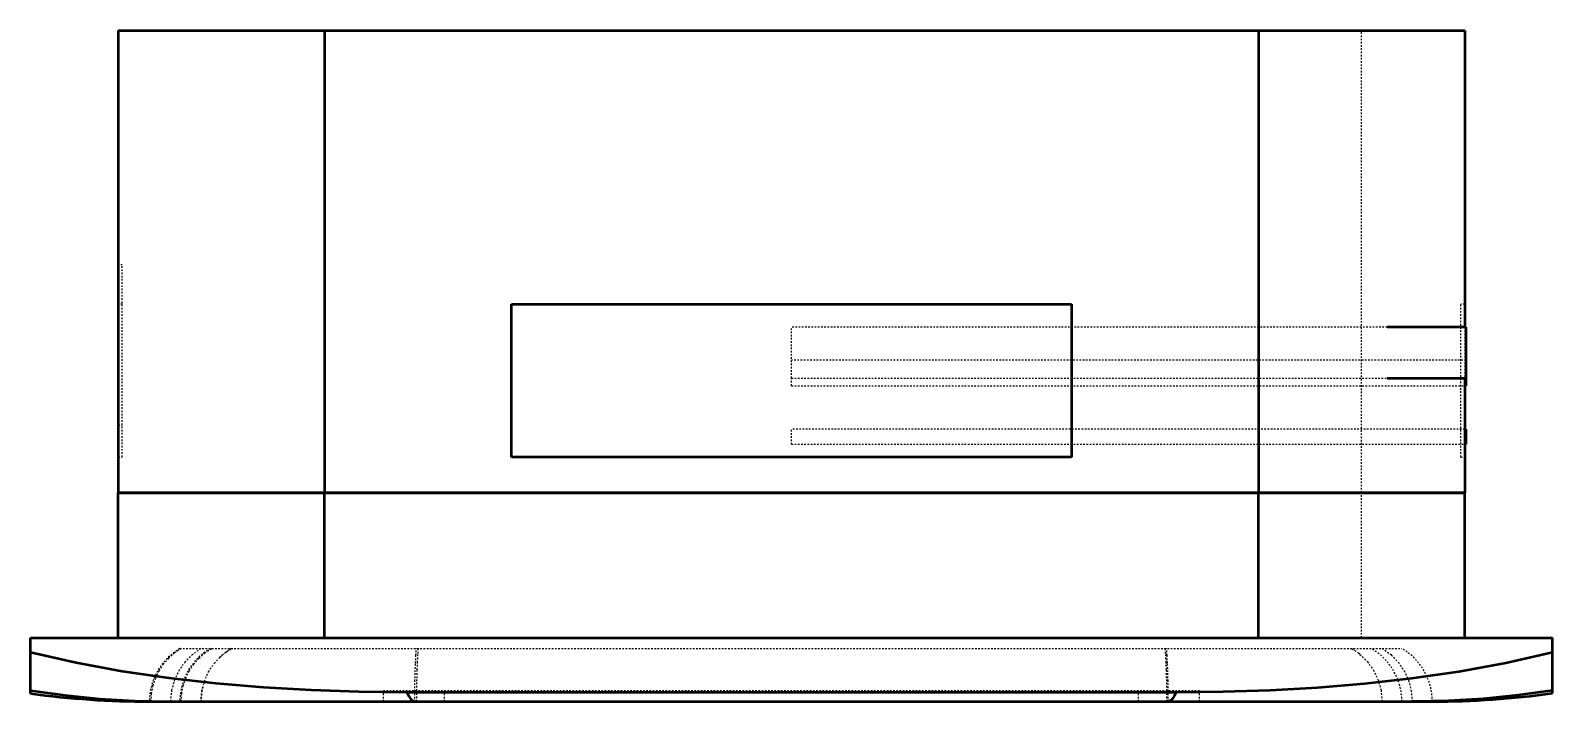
# Model space of a CAD drawing. Header units: millimetres. Extents: x -475 to 475, y -40 to 379.
import ezdxf

# ---------------------------------------------------------------- set-up
doc = ezdxf.new("R2010")
doc.units = ezdxf.units.MM
doc.linetypes.add('Dashed', pattern=[2, 1, -1])
doc.layers.add('AM_0', color=7, linetype='Continuous', lineweight=50)
doc.layers.add('AM_9', color=6, linetype='Dashed', lineweight=25)

# ---------------------------------------------------------------- blocks, each defined once
blk = doc.blocks.new('1_FCA42AAVJU_BYCQ54GEGFU_PART7_0_in_FCA42AAVJU_BYCQ54GEGFU_0')
at = {"layer": 'AM_0'}
for p, q in [((420.6748, 193.675), (371.475, 193.675)), ((420.6748, 193.675), (420.6748, 161.925)), ((371.475, 161.925), (420.6748, 161.925))]:
    blk.add_line(p, q, dxfattribs=at)
at = {"layer": 'AM_9'}
for p, q in [((0, 161.925), (0, 193.675)), ((371.475, 193.675), (0, 193.675)), ((0, 161.925), (371.475, 161.925))]:
    blk.add_line(p, q, dxfattribs=at)
blk = doc.blocks.new('2_FCA42AAVJU_BYCQ54GEGFU_PART6_0_in_FCA42AAVJU_BYCQ54GEGFU_0')
at = {"layer": 'AM_0'}
for p, q in [((420.6748, 130.175), (419.89375, 130.175)), ((420.6748, 130.175), (420.6748, 120.65)), ((419.89375, 120.65), (420.6748, 120.65))]:
    blk.add_line(p, q, dxfattribs=at)
at = {"layer": 'AM_9'}
for p, q in [((0, 120.65), (0, 130.175)), ((419.89375, 130.175), (0, 130.175)), ((0, 120.65), (419.89375, 120.65))]:
    blk.add_line(p, q, dxfattribs=at)
blk = doc.blocks.new('3_FCA42AAVJU_BYCQ54GEGFU_PART5_0_in_FCA42AAVJU_BYCQ54GEGFU_0')
at = {"layer": 'AM_0'}
for p in [(420.6748, 161.925), (419.89375, 157.1625)]:
    blk.add_line(p, (420.6748, 157.1625), dxfattribs=at)
at = {"layer": 'AM_9'}
for p, q in [((420.6748, 173.0375), (0, 173.0375)), ((0, 157.1625), (0, 161.925)), ((0, 157.1625), (419.89375, 157.1625))]:
    blk.add_line(p, q, dxfattribs=at)
blk = doc.blocks.new('4_FCA42AAVJU_BYCQ54GEGFU_PART4_0_in_FCA42AAVJU_BYCQ54GEGFU_0')
at = {"layer": 'AM_0'}
for p, q in [((-419.89375, 378.61875), (-419.89375, 90.4875)), ((-419.89375, 378.61875), (419.89375, 378.61875)), ((-291.30625, 378.61875), (-291.30625, 90.4875)), ((291.30625, 378.61875), (291.30625, 90.4875)), ((419.89375, 378.61875), (419.89375, 193.675)), ((-174.625, 112.7125), (-174.625, 207.9625)), ((-174.625, 207.9625), (174.625, 207.9625)), ((174.625, 207.9625), (174.625, 112.7125)), ((419.89375, 161.925), (419.89375, 90.4875)), ((174.625, 112.7125), (-174.625, 112.7125)), ((419.89375, 90.4875), (-419.89375, 90.4875))]:
    blk.add_line(p, q, dxfattribs=at)
at = {"layer": 'AM_9'}
for p, q in [((355.6, 90.4875), (355.6, 378.61875)), ((-417.35375, 232.5497), (-419.89375, 232.5497)), ((-417.35375, 112.7125), (-417.35375, 232.5497)), ((-417.35375, 207.9625), (-419.89375, 207.9625)), ((417.35375, 112.7125), (417.35375, 207.9625)), ((419.89375, 207.9625), (417.35375, 207.9625)), ((419.89375, 193.675), (419.89375, 161.925)), ((-419.89375, 132.5753), (-417.35375, 132.5753)), ((-419.89375, 112.7125), (-417.35375, 112.7125)), ((417.35375, 112.7125), (419.89375, 112.7125))]:
    blk.add_line(p, q, dxfattribs=at)
blk = doc.blocks.new('5_FCA42AAVJU_BYCQ54GEGFU_PART3_0_in_FCA42AAVJU_BYCQ54GEGFU_0')
at = {"layer": 'AM_0'}
for p, q in [((-419.89375, 90.4875), (419.89375, 90.4875)), ((-419.89375, 0), (-419.89375, 90.4875)), ((-291.30625, 0), (-291.30625, 90.4875)), ((291.30625, 0), (291.30625, 90.4875)), ((419.89375, 0), (419.89375, 90.4875))]:
    blk.add_line(p, q, dxfattribs=at)
at = {"layer": 'AM_9'}
blk.add_line((355.6, 0), (355.6, 90.4875), dxfattribs=at)
blk = doc.blocks.new('6_FCA42AAVJU_BYCQ54GEGFU_PART2_0_in_FCA42AAVJU_BYCQ54GEGFU_0')
at = {"layer": 'AM_0'}
for p, q in [((-474.66, 0), (474.66, 0)), ((-474.66, -34.67), (-474.66, 0)), ((474.66, -34.56), (474.66, 0)), ((-239.92, -33.88), (239.92, -33.88)), ((-400.48, -39.69), (399.67, -39.69))]:
    blk.add_line(p, q, dxfattribs=at)
for points in [[(-474.66, -8.81), (-446.17, -15.33), (-417.39, -20.7), (-388.3, -25.01), (-359.04, -28.33), (-329.37, -30.79), (-299.61, -32.47), (-269.78, -33.47), (-239.92, -33.88)], [(239.92, -33.88), (269.27, -33.49), (298.62, -32.52), (327.99, -30.89), (357.32, -28.5), (386.81, -25.2), (416.21, -20.9), (445.53, -15.46), (474.66, -8.81)], [(-474.66, -32.71), (-453.14, -35.74), (-431.51, -37.91), (-409.67, -39.23), (-387.79, -39.69), (-387.32, -39.69)], [(-239.92, -33.88), (-238.64, -36.4), (-237.4, -38.21), (-236.18, -39.31), (-235.01, -39.69), (-234.98, -39.69)], [(239.92, -33.88), (238.64, -36.4), (237.4, -38.21), (236.18, -39.31), (235.01, -39.69), (234.98, -39.69)], [(474.66, -32.71), (453.14, -35.74), (431.51, -37.91), (409.68, -39.23), (387.81, -39.69), (387.32, -39.69)]]:
    blk.add_lwpolyline(points, dxfattribs=at)
for centre, start, end in [((-400.48, 511.47), 262.26502, 270), ((399.67, 511.47), 270, 277.82058)]:
    blk.add_arc(centre, 551.16, start, end, dxfattribs=at)
at = {"layer": 'AM_9'}
for p, q in [((-381.5, -6.65), (380.68, -6.65)), ((-350.64, -7.43), (-349.35, -6.65)), ((349.35, -6.65), (351.32, -7.87)), ((353.51, -9.45), (353.74, -9.63)), ((-354.74, -10.44), (-356.87, -12.38)), ((-367.74, -32.94), (-368.34, -39.69)), ((-367.17, -30.31), (-367.22, -30.51)), ((254.42, -33.04), (-254.42, -33.04)), ((-254.42, -39.69), (-254.42, -33.04)), ((-216.45, -39.69), (-216.45, -33.04)), ((216.45, -39.69), (216.45, -33.04)), ((254.42, -39.69), (254.42, -33.04))]:
    blk.add_line(p, q, dxfattribs=at)
for points in [[(-380.67, -6.65), (-384.8, -9.43), (-388.53, -12.73), (-391.81, -16.48), (-394.57, -20.63), (-396.76, -25.11), (-398.36, -29.83), (-399.32, -34.72), (-399.65, -39.69)], [(-368.34, -6.65), (-373.54, -10.29), (-378.19, -14.88), (-381.89, -20.04), (-384.76, -25.93), (-386.65, -32.57), (-387.32, -39.69)], [(-380.67, -39.69), (-380.34, -34.72), (-379.38, -29.83), (-377.78, -25.11), (-375.59, -20.63), (-372.83, -16.48), (-369.55, -12.73), (-365.82, -9.43), (-361.69, -6.65)], [(-355.81, -11.38), (-355.18, -10.82), (-352.36, -8.6), (-351.38, -7.92)], [(-234.98, -39.69), (-234.95, -33.36), (-234.86, -27.04), (-234.71, -21.25), (-234.51, -15.82), (-234.24, -10.82), (-233.92, -6.65)], [(-232.92, -6.65), (-233.19, -10.29), (-233.43, -14.88), (-233.63, -20.04), (-233.78, -25.92), (-233.88, -32.56), (-233.92, -39.69)], [(232.92, -6.65), (233.19, -10.29), (233.43, -14.88), (233.63, -20.04), (233.78, -25.92), (233.88, -32.56), (233.92, -39.69)], [(234.98, -39.69), (234.95, -33.36), (234.86, -27.04), (234.71, -21.25), (234.51, -15.82), (234.24, -10.82), (233.92, -6.65)], [(387.32, -39.69), (386.79, -33.36), (385.17, -27.04), (382.58, -21.25), (378.96, -15.82), (374.16, -10.82), (368.34, -6.65)], [(-367.79, -33.22), (-366.19, -27.04), (-363.6, -21.25), (-359.97, -15.82), (-355.81, -11.38)], [(353.74, -9.63), (354.55, -10.29), (359.2, -14.88), (362.91, -20.04), (365.77, -25.92), (367.55, -31.98)], [(-368.34, -39.69), (-367.81, -33.36), (-367.79, -33.22)], [(-367.22, -30.51), (-367.67, -32.56), (-367.74, -32.94)], [(367.55, -31.98), (367.67, -32.56), (368.34, -39.69)]]:
    blk.add_lwpolyline(points, dxfattribs=at)
for centre, start, end in [((-362.24, -39.69), 120.23551, 180), ((-343.25, -39.69), 120.23551, 180), ((-330.09, -39.69), 120.23551, 132.21832), ((330.09, -39.69), 51.82782, 59.76449), ((342.43, -39.69), 0, 59.76449), ((361.42, -39.69), 360, 59.76449)]:
    blk.add_arc(centre, 38.24, start, end, dxfattribs=at)
blk = doc.blocks.new('7_FCA42AAVJU_BYCQ54GEGFU_PART1_0_in_FCA42AAVJU_BYCQ54GEGFU_0')
at = {"layer": 'AM_0'}
for p, q in [((-174.625, 207.9625), (174.625, 207.9625)), ((-174.625, 112.7125), (-174.625, 207.9625)), ((174.625, 207.9625), (174.625, 112.7125)), ((174.625, 112.7125), (-174.625, 112.7125))]:
    blk.add_line(p, q, dxfattribs=at)

msp = doc.modelspace()

# ---------------------------------------------------------------- block references
for name in ['4_FCA42AAVJU_BYCQ54GEGFU_PART4_0_in_FCA42AAVJU_BYCQ54GEGFU_0', '7_FCA42AAVJU_BYCQ54GEGFU_PART1_0_in_FCA42AAVJU_BYCQ54GEGFU_0', '1_FCA42AAVJU_BYCQ54GEGFU_PART7_0_in_FCA42AAVJU_BYCQ54GEGFU_0', '3_FCA42AAVJU_BYCQ54GEGFU_PART5_0_in_FCA42AAVJU_BYCQ54GEGFU_0', '2_FCA42AAVJU_BYCQ54GEGFU_PART6_0_in_FCA42AAVJU_BYCQ54GEGFU_0', '5_FCA42AAVJU_BYCQ54GEGFU_PART3_0_in_FCA42AAVJU_BYCQ54GEGFU_0', '6_FCA42AAVJU_BYCQ54GEGFU_PART2_0_in_FCA42AAVJU_BYCQ54GEGFU_0']:
    msp.add_blockref(name, (0, 0))

doc.saveas('drawing.dxf')
